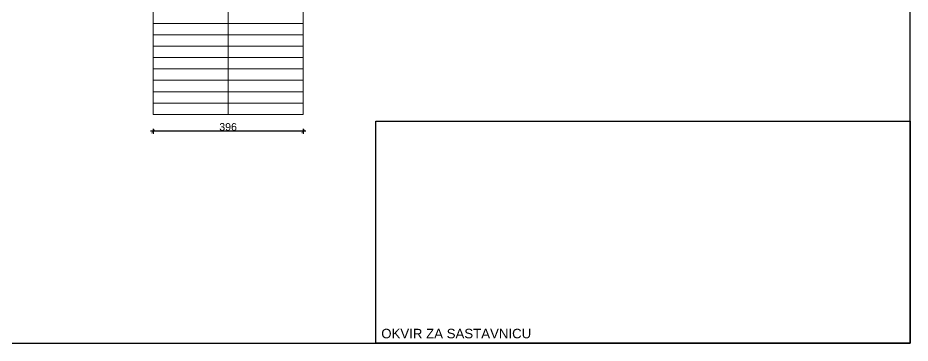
# Model space of a CAD drawing. Header units: centimetres. Extents: x 642232439 to 646206409, y 502891828 to 503284195.
# Drawn here: x 646181554 to 646183909, y 503274569 to 503275426 of the extents above; entities that cross this region are included whole.
import ezdxf

# ---------------------------------------------------------------- set-up
doc = ezdxf.new("R2010")
doc.units = ezdxf.units.CM
doc.header["$PDMODE"] = 35
doc.header["$PDSIZE"] = 0.1
doc.layers.add('SAST_Linija sastavnice', color=3, linetype='Continuous', plot=False)
doc.layers.add('TP_07 - 0.20', color=7, linetype='Continuous', lineweight=20)
doc.layers.add('TP_Kotiranje', color=3, linetype='Continuous')
doc.styles.get("Standard").update_dxf_attribs({"font": 'arial.ttf'})
doc.dimstyles.new('Radni', dxfattribs={"dimtxt": 20, "dimasz": 10, "dimexe": 7, "dimexo": 7, "dimgap": 1.25, "dimtad": 1, "dimdec": 1, "dimrnd": 0.5, "dimdsep": 46, "dimtxsty": 'Standard', "dimblk": 'ARCHTICK', "dimcen": 10, "dimdle": 7, "dimclrd": 256, "dimclre": 256, "dimadec": 1, "dimazin": 0, "dimtm": 1e-09, "dimtfac": 1, "dimtdec": 1, "dimtix": 1, "dimtmove": 0, "dimatfit": 0, "dimfxl": 7, "dimfxlon": 1, "dimarcsym": 0})

# ---------------------------------------------------------------- blocks, each defined once
blk = doc.blocks.new('_ArchTick')
at = {"color": 0, "linetype": 'ByBlock', "const_width": 0.15}
blk.add_lwpolyline([(-0.5, -0.5), (0.5, 0.5)], dxfattribs=at)
blk = doc.blocks.new('*D251')
at = {"layer": 'Defpoints', "color": 0, "transparency": 16777216}
for p in [(646181910.6, 503275171.8), (646182306.6, 503275171.8), (646181910.6, 503275127.3)]:
    blk.add_point(p, dxfattribs=at)
at = {"layer": 'TP_Kotiranje', "lineweight": -2, "transparency": 16777216}
for p, q in [((646182313.6, 503275127.3), (646181903.6, 503275127.3)), ((646181910.6, 503275134.3), (646181910.6, 503275120.3)), ((646182306.6, 503275134.3), (646182306.6, 503275120.3))]:
    blk.add_line(p, q, dxfattribs=at)
at = {"layer": 'TP_Kotiranje', "lineweight": -2, "transparency": 16777216, "xscale": 10, "yscale": 10, "zscale": 10, "rotation": 180}
blk.add_blockref('_ArchTick', (646181910.6, 503275127.3), dxfattribs=at)
at = {"layer": 'TP_Kotiranje', "lineweight": -2, "transparency": 16777216, "xscale": 10, "yscale": 10, "zscale": 10}
blk.add_blockref('_ArchTick', (646182306.6, 503275127.3), dxfattribs=at)
at = {"layer": 'TP_Kotiranje', "color": 0, "transparency": 16777216, "insert": (646182108.6, 503275138.8), "char_height": 20, "attachment_point": 5}
blk.add_mtext('396', dxfattribs=at)

msp = doc.modelspace()

# ---------------------------------------------------------------- linework, layer by layer
at = {"layer": 'SAST_Linija sastavnice'}
for points in [[(646183908.92, 503277435.11), (646180010.92, 503277435.11), (646180010.92, 503274569.11), (646183908.92, 503274569.11)], [(646182498.92, 503275154.11), (646183908.92, 503275154.11), (646183908.92, 503274569.11), (646182498.92, 503274569.11)]]:
    msp.add_lwpolyline(points, close=True, dxfattribs=at)
at = {"layer": 'TP_07 - 0.20'}
for p, q in [((646181910.61, 503275571.79), (646181910.61, 503275171.79)), ((646182108.61, 503275171.79), (646182108.61, 503275466.79)), ((646182306.61, 503275466.79), (646182306.61, 503275171.79)), ((646182306.61, 503275411.79), (646181910.61, 503275411.79)), ((646182306.61, 503275381.79), (646181910.61, 503275381.79)), ((646182306.61, 503275351.79), (646181910.61, 503275351.79)), ((646182306.61, 503275321.79), (646181910.61, 503275321.79)), ((646182306.61, 503275291.79), (646181910.61, 503275291.79)), ((646182306.61, 503275261.79), (646181910.61, 503275261.79)), ((646182306.61, 503275231.79), (646181910.61, 503275231.79)), ((646182306.61, 503275201.79), (646181910.61, 503275201.79)), ((646182306.61, 503275171.79), (646181910.61, 503275171.79))]:
    msp.add_line(p, q, dxfattribs=at)

# ---------------------------------------------------------------- texts
at = {"layer": 'SAST_Linija sastavnice', "insert": (646182512.84, 503274581.46), "char_height": 25, "attachment_point": 7, "rotation": 360}
msp.add_mtext('OKVIR ZA SASTAVNICU', dxfattribs=at)

# ---------------------------------------------------------------- dimensions: what is measured, and where the dimension line sits
at = {"layer": 'TP_Kotiranje'}
dim = msp.add_linear_dim(base=(646181910.61, 503275127.33), p1=(646182306.61, 503275171.79), p2=(646181910.61, 503275171.79), dimstyle='Radni', dxfattribs=at)
dim.commit()
dim.dimension.update_dxf_attribs({"geometry": '*D251', "text_midpoint": (646182108.61, 503275138.8)})

doc.saveas('drawing.dxf')
